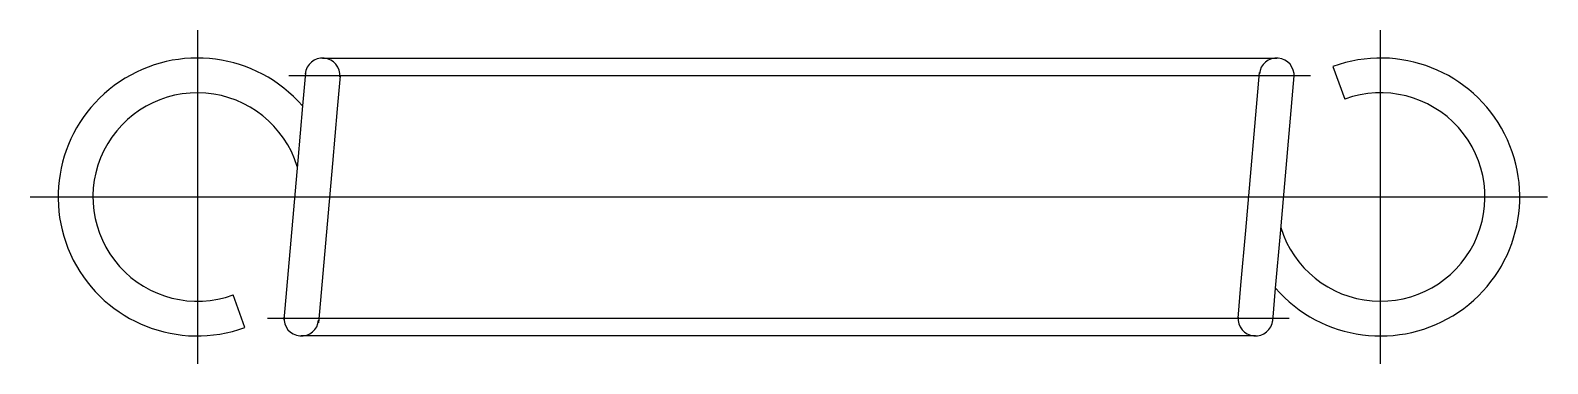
# Model space of a CAD drawing. Extents: x 10.1 to 62.1, y 10 to 51.2.
# Drawn here: x 51.23 to 62.13, y 48.8 to 51.2 of the extents above; entities outside this region: 2.
import ezdxf

# ---------------------------------------------------------------- set-up
doc = ezdxf.new("R2010")
doc.units = 0
doc.linetypes.add('CENTER', pattern=[50.8, 31.75, -6.35, 6.35, -6.35])
doc.linetypes.add('DASHED', pattern=[19.05, 12.7, -6.35])
doc.layers.get('0').update_dxf_attribs({"linetype": 'CONTINUOUS'})
doc.layers.add('CENTER', color=1, linetype='CENTER')
doc.styles.get("Standard").update_dxf_attribs({"font": 'txt.shx'})

msp = doc.modelspace()

# ---------------------------------------------------------------- linework, layer by layer
at = {"color": 3, "linetype": 'DASHED'}
for p, q in [((53.333, 51), (60.187, 51)), ((60.034, 49), (53.18, 49))]:
    msp.add_line(p, q, dxfattribs=at)
at = {"color": 7, "linetype": 'CONTINUOUS'}
for p, q in [((60.591, 50.94), (60.677, 50.705)), ((53.209, 50.893), (53.188, 50.656)), ((53.458, 50.872), (53.437, 50.634)), ((59.964, 49.76), (60.063, 50.895)), ((60.213, 49.738), (60.312, 50.873)), ((53.188, 50.656), (53.154, 50.262)), ((53.437, 50.634), (53.403, 50.24)), ((53.154, 50.262), (53.054, 49.117)), ((53.403, 50.24), (53.303, 49.095)), ((59.929, 49.366), (59.964, 49.76)), ((60.179, 49.344), (60.213, 49.738)), ((52.775, 49.06), (52.69, 49.295)), ((59.909, 49.128), (59.929, 49.366)), ((60.158, 49.107), (60.179, 49.344))]:
    msp.add_line(p, q, dxfattribs=at)
for centre, radius, start, end in [((52.433, 50), 1, 40.9859, 290), ((53.333, 50.875), 0.125, 355, 175), ((60.187, 50.875), 0.125, 355, 175), ((60.933, 50), 1, 220.9859, 110), ((52.433, 50), 0.75, 17.1118, 290), ((60.933, 50), 0.75, 197.1118, 110), ((53.18, 49.125), 0.125, 175, 355), ((60.034, 49.125), 0.125, 175, 355)]:
    msp.add_arc(centre, radius, start, end, dxfattribs=at)
at = {"layer": 'CENTER'}
for p, q in [((52.433, 51.2), (52.433, 48.8)), ((60.933, 48.8), (60.933, 51.2)), ((53.091, 50.875), (60.429, 50.875)), ((51.233, 50), (62.133, 50)), ((60.276, 49.125), (52.938, 49.125))]:
    msp.add_line(p, q, dxfattribs=at)

# ---------------------------------------------------------------- texts
for s, p in [('AWY 2 - 10', (10, 20)), ('AWY02', (10, 10))]:
    msp.add_text(s, height=2).set_placement(p)

doc.saveas('drawing.dxf')
